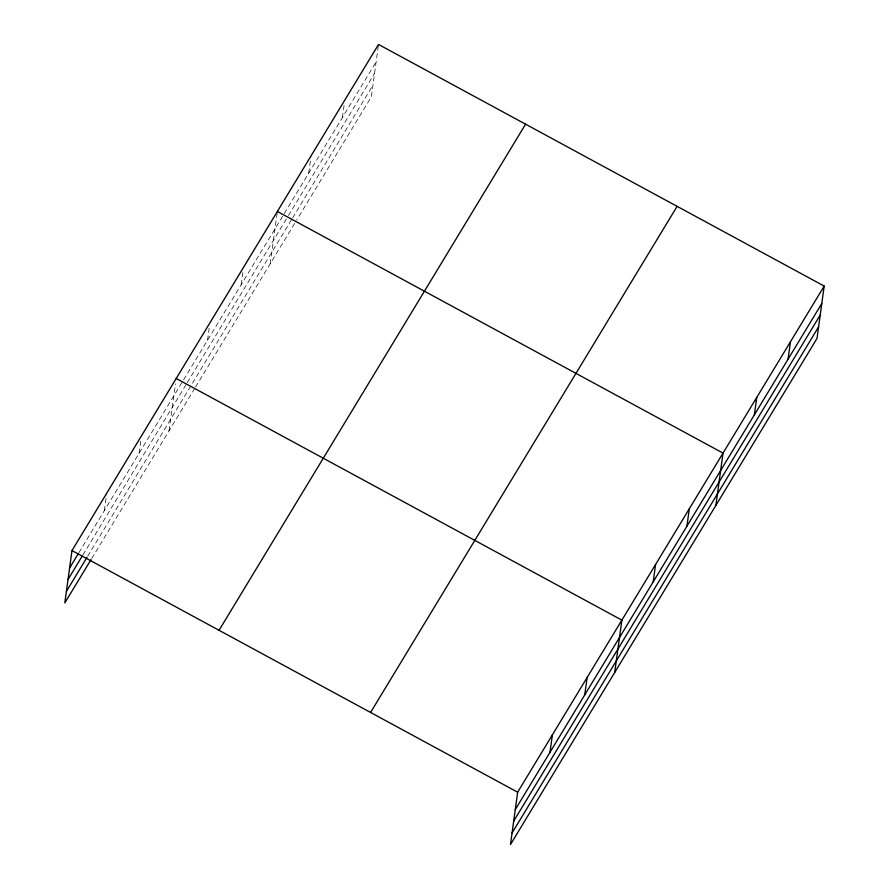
<?xml version="1.0" encoding="UTF-8"?>
<svg xmlns="http://www.w3.org/2000/svg" width="889" height="889" viewBox="0 0 889 889"><rect width="100%" height="100%" fill="white"/><g stroke="black" fill="none" stroke-linecap="round" stroke-linejoin="round"><path stroke-width="0.67" stroke-dasharray="4.45 3.33" d="M104.335 510.619L106.547 494.551M139.084 453.268L140.729 441.211M169.032 430.832L175.477 383.848M207.537 340.231L209.193 328.174M241.263 284.558L242.908 272.501M270.189 263.811L277.368 211.471M308.694 173.211L310.906 157.131M342.421 117.537L344.065 105.48M378.336 45.795L371.346 96.801L296.737 219.983M78.821 552.769L283.591 214.671M284.302 213.482L376.136 61.863M82.91 554.925L186.59 383.737M187.312 382.559L287.747 216.716M288.469 215.538L374.558 73.387M87.667 556.27L291.859 219.116M292.581 217.938L372.936 85.266M91.756 558.436L194.869 388.193M195.58 387.004L296.026 221.172"/><path stroke-width="1.33" d="M824.181 286.08L517.654 792.199L510.475 844.55L817.013 338.431L824.181 286.08L378.525 44.45L71.987 550.569L64.819 602.92L91.045 559.603M550.002 752.261L552.391 734.847M584.74 694.898L587.129 677.485M614.699 672.473L621.867 620.122L176.211 378.492M653.204 581.862L655.593 564.448M686.919 526.188L689.308 508.775M715.856 505.452L723.024 453.101L277.368 211.471M754.361 414.841L756.75 397.427M788.076 359.167L790.465 341.754M69.598 567.982L78.11 553.936M68.02 579.517L82.199 556.103M66.397 591.385L86.955 557.436M219.05 630.312L525.588 124.193M370.58 712.467L677.118 206.348M515.264 809.623L821.803 303.493M513.686 821.147L820.225 315.028M512.053 833.026L818.591 326.896M71.987 550.569L517.654 792.199"/></g></svg>
